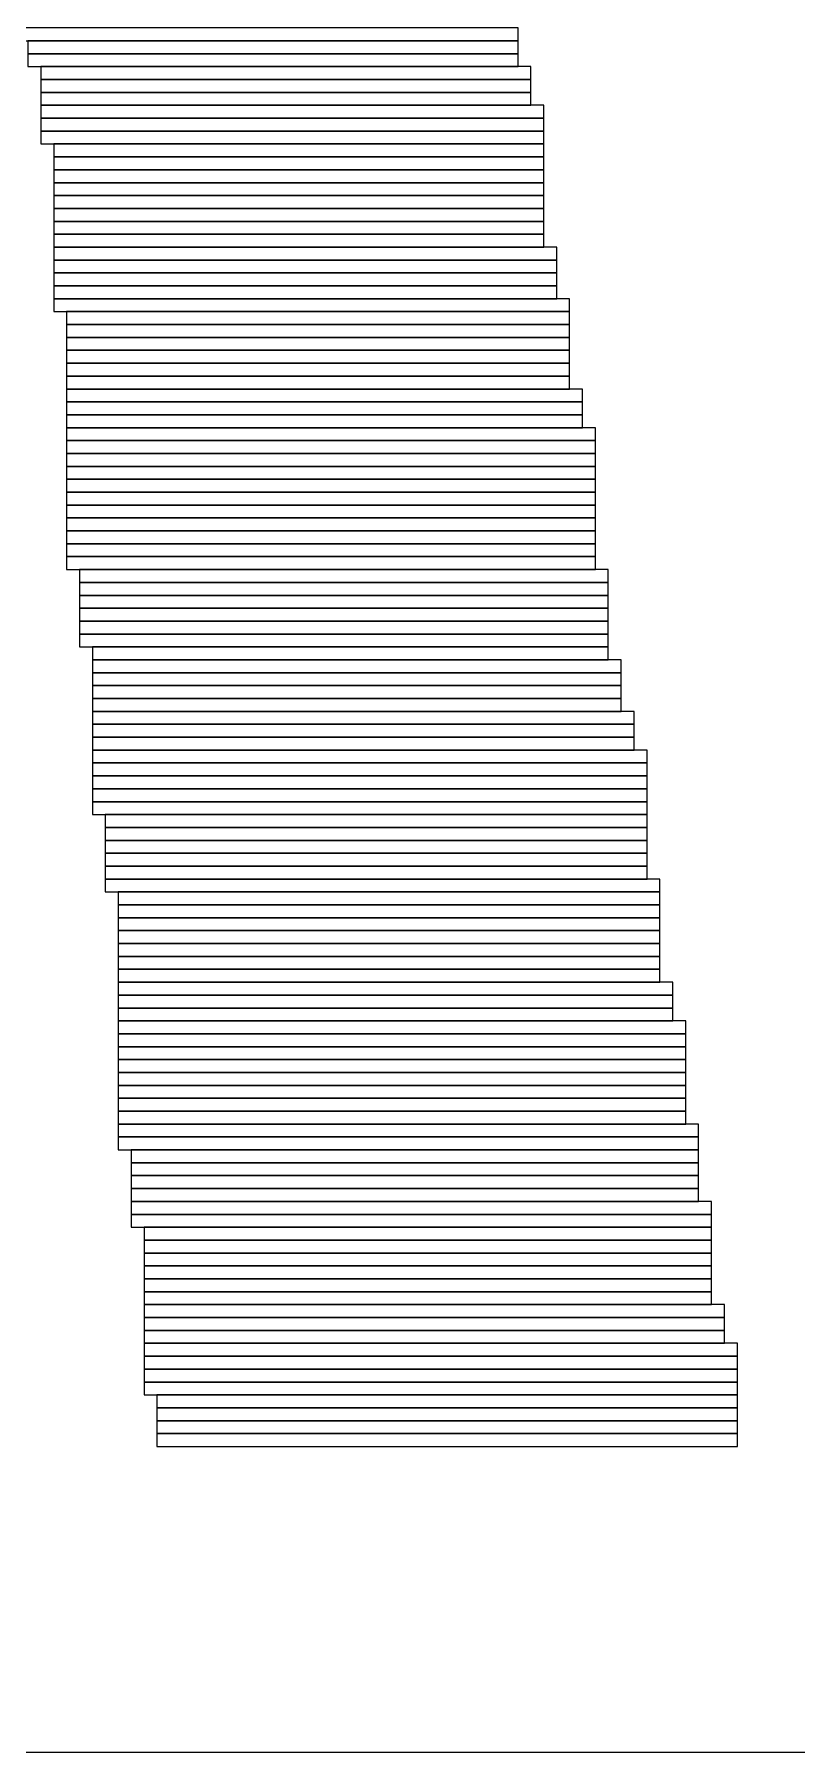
# Model space of a CAD drawing. Header units: millimetres. Extents: x -19.4 to 22.9, y -18.1 to 22.2.
# Drawn here: x -7.658 to -6.157, y -18.091 to -14.707 of the extents above; entities that cross this region are included whole.
import ezdxf

# ---------------------------------------------------------------- set-up
doc = ezdxf.new("R2010")
doc.units = ezdxf.units.MM
doc.header["$MEASUREMENT"] = 0
doc.layers.add('BG_OUTLINE', color=7, linetype='Continuous')
doc.layers.add('MA_PEN3', color=7, linetype='Continuous')

msp = doc.modelspace()

# ---------------------------------------------------------------- linework, layer by layer
at = {"layer": 'BG_OUTLINE', "lineweight": 9}
msp.add_open_spline([(-13.5636, -18.0908), (-13.5636, -18.0908), (13.4366, -18.0908), (13.4366, -18.0908), (13.4366, -18.0908), (13.4366, -18.0908), (13.4366, 12.9092), (13.4366, 12.9092), (13.4366, 12.9092), (13.4366, 12.9092), (-13.5636, 12.9092), (-13.5636, 12.9092), (-13.5636, 12.9092), (-13.5636, 12.9092), (-13.5636, -18.0908), (-13.5636, -18.0908)], degree=3, knots=[0, 0, 0, 0, 0.25, 0.25, 0.25, 0.25, 0.5, 0.5, 0.5, 0.5, 0.75, 0.75, 0.75, 0.75, 1, 1, 1, 1], dxfattribs=at)
at = {"layer": 'MA_PEN3', "lineweight": 9}
for points in [[(-8.7122, -14.7192), (-8.7122, -14.7192), (-8.7122, -14.6938), (-8.7122, -14.6938), (-8.7122, -14.6938), (-8.7122, -14.6938), (-6.7056, -14.6938), (-6.7056, -14.6938), (-6.7056, -14.6938), (-6.7056, -14.6938), (-6.7056, -14.7192), (-6.7056, -14.7192), (-6.7056, -14.7192), (-6.7056, -14.7192), (-8.7122, -14.7192), (-8.7122, -14.7192)], [(-7.6708, -14.7446), (-7.6708, -14.7446), (-7.6708, -14.7192), (-7.6708, -14.7192), (-7.6708, -14.7192), (-7.6708, -14.7192), (-6.7056, -14.7192), (-6.7056, -14.7192), (-6.7056, -14.7192), (-6.7056, -14.7192), (-6.7056, -14.7446), (-6.7056, -14.7446), (-6.7056, -14.7446), (-6.7056, -14.7446), (-7.6708, -14.7446), (-7.6708, -14.7446)], [(-7.6708, -14.77), (-7.6708, -14.77), (-7.6708, -14.7446), (-7.6708, -14.7446), (-7.6708, -14.7446), (-7.6708, -14.7446), (-6.7056, -14.7446), (-6.7056, -14.7446), (-6.7056, -14.7446), (-6.7056, -14.7446), (-6.7056, -14.77), (-6.7056, -14.77), (-6.7056, -14.77), (-6.7056, -14.77), (-7.6708, -14.77), (-7.6708, -14.77)], [(-7.6454, -14.7954), (-7.6454, -14.7954), (-7.6454, -14.77), (-7.6454, -14.77), (-7.6454, -14.77), (-7.6454, -14.77), (-6.6802, -14.77), (-6.6802, -14.77), (-6.6802, -14.77), (-6.6802, -14.77), (-6.6802, -14.7954), (-6.6802, -14.7954), (-6.6802, -14.7954), (-6.6802, -14.7954), (-7.6454, -14.7954), (-7.6454, -14.7954)], [(-7.6454, -14.8208), (-7.6454, -14.8208), (-7.6454, -14.7954), (-7.6454, -14.7954), (-7.6454, -14.7954), (-7.6454, -14.7954), (-6.6802, -14.7954), (-6.6802, -14.7954), (-6.6802, -14.7954), (-6.6802, -14.7954), (-6.6802, -14.8208), (-6.6802, -14.8208), (-6.6802, -14.8208), (-6.6802, -14.8208), (-7.6454, -14.8208), (-7.6454, -14.8208)], [(-7.6454, -14.8462), (-7.6454, -14.8462), (-7.6454, -14.8208), (-7.6454, -14.8208), (-7.6454, -14.8208), (-7.6454, -14.8208), (-6.6802, -14.8208), (-6.6802, -14.8208), (-6.6802, -14.8208), (-6.6802, -14.8208), (-6.6802, -14.8462), (-6.6802, -14.8462), (-6.6802, -14.8462), (-6.6802, -14.8462), (-7.6454, -14.8462), (-7.6454, -14.8462)], [(-7.6454, -14.8716), (-7.6454, -14.8716), (-7.6454, -14.8462), (-7.6454, -14.8462), (-7.6454, -14.8462), (-7.6454, -14.8462), (-6.6548, -14.8462), (-6.6548, -14.8462), (-6.6548, -14.8462), (-6.6548, -14.8462), (-6.6548, -14.8716), (-6.6548, -14.8716), (-6.6548, -14.8716), (-6.6548, -14.8716), (-7.6454, -14.8716), (-7.6454, -14.8716)], [(-7.6454, -14.897), (-7.6454, -14.897), (-7.6454, -14.8716), (-7.6454, -14.8716), (-7.6454, -14.8716), (-7.6454, -14.8716), (-6.6548, -14.8716), (-6.6548, -14.8716), (-6.6548, -14.8716), (-6.6548, -14.8716), (-6.6548, -14.897), (-6.6548, -14.897), (-6.6548, -14.897), (-6.6548, -14.897), (-7.6454, -14.897), (-7.6454, -14.897)], [(-7.6454, -14.9224), (-7.6454, -14.9224), (-7.6454, -14.897), (-7.6454, -14.897), (-7.6454, -14.897), (-7.6454, -14.897), (-6.6548, -14.897), (-6.6548, -14.897), (-6.6548, -14.897), (-6.6548, -14.897), (-6.6548, -14.9224), (-6.6548, -14.9224), (-6.6548, -14.9224), (-6.6548, -14.9224), (-7.6454, -14.9224), (-7.6454, -14.9224)], [(-7.62, -14.9478), (-7.62, -14.9478), (-7.62, -14.9224), (-7.62, -14.9224), (-7.62, -14.9224), (-7.62, -14.9224), (-6.6548, -14.9224), (-6.6548, -14.9224), (-6.6548, -14.9224), (-6.6548, -14.9224), (-6.6548, -14.9478), (-6.6548, -14.9478), (-6.6548, -14.9478), (-6.6548, -14.9478), (-7.62, -14.9478), (-7.62, -14.9478)], [(-7.62, -14.9732), (-7.62, -14.9732), (-7.62, -14.9478), (-7.62, -14.9478), (-7.62, -14.9478), (-7.62, -14.9478), (-6.6548, -14.9478), (-6.6548, -14.9478), (-6.6548, -14.9478), (-6.6548, -14.9478), (-6.6548, -14.9732), (-6.6548, -14.9732), (-6.6548, -14.9732), (-6.6548, -14.9732), (-7.62, -14.9732), (-7.62, -14.9732)], [(-7.62, -14.9986), (-7.62, -14.9986), (-7.62, -14.9732), (-7.62, -14.9732), (-7.62, -14.9732), (-7.62, -14.9732), (-6.6548, -14.9732), (-6.6548, -14.9732), (-6.6548, -14.9732), (-6.6548, -14.9732), (-6.6548, -14.9986), (-6.6548, -14.9986), (-6.6548, -14.9986), (-6.6548, -14.9986), (-7.62, -14.9986), (-7.62, -14.9986)], [(-7.62, -15.024), (-7.62, -15.024), (-7.62, -14.9986), (-7.62, -14.9986), (-7.62, -14.9986), (-7.62, -14.9986), (-6.6548, -14.9986), (-6.6548, -14.9986), (-6.6548, -14.9986), (-6.6548, -14.9986), (-6.6548, -15.024), (-6.6548, -15.024), (-6.6548, -15.024), (-6.6548, -15.024), (-7.62, -15.024), (-7.62, -15.024)], [(-7.62, -15.0494), (-7.62, -15.0494), (-7.62, -15.024), (-7.62, -15.024), (-7.62, -15.024), (-7.62, -15.024), (-6.6548, -15.024), (-6.6548, -15.024), (-6.6548, -15.024), (-6.6548, -15.024), (-6.6548, -15.0494), (-6.6548, -15.0494), (-6.6548, -15.0494), (-6.6548, -15.0494), (-7.62, -15.0494), (-7.62, -15.0494)], [(-7.62, -15.0748), (-7.62, -15.0748), (-7.62, -15.0494), (-7.62, -15.0494), (-7.62, -15.0494), (-7.62, -15.0494), (-6.6548, -15.0494), (-6.6548, -15.0494), (-6.6548, -15.0494), (-6.6548, -15.0494), (-6.6548, -15.0748), (-6.6548, -15.0748), (-6.6548, -15.0748), (-6.6548, -15.0748), (-7.62, -15.0748), (-7.62, -15.0748)], [(-7.62, -15.1002), (-7.62, -15.1002), (-7.62, -15.0748), (-7.62, -15.0748), (-7.62, -15.0748), (-7.62, -15.0748), (-6.6548, -15.0748), (-6.6548, -15.0748), (-6.6548, -15.0748), (-6.6548, -15.0748), (-6.6548, -15.1002), (-6.6548, -15.1002), (-6.6548, -15.1002), (-6.6548, -15.1002), (-7.62, -15.1002), (-7.62, -15.1002)], [(-7.62, -15.1256), (-7.62, -15.1256), (-7.62, -15.1002), (-7.62, -15.1002), (-7.62, -15.1002), (-7.62, -15.1002), (-6.6548, -15.1002), (-6.6548, -15.1002), (-6.6548, -15.1002), (-6.6548, -15.1002), (-6.6548, -15.1256), (-6.6548, -15.1256), (-6.6548, -15.1256), (-6.6548, -15.1256), (-7.62, -15.1256), (-7.62, -15.1256)], [(-7.62, -15.151), (-7.62, -15.151), (-7.62, -15.1256), (-7.62, -15.1256), (-7.62, -15.1256), (-7.62, -15.1256), (-6.6294, -15.1256), (-6.6294, -15.1256), (-6.6294, -15.1256), (-6.6294, -15.1256), (-6.6294, -15.151), (-6.6294, -15.151), (-6.6294, -15.151), (-6.6294, -15.151), (-7.62, -15.151), (-7.62, -15.151)], [(-7.62, -15.1764), (-7.62, -15.1764), (-7.62, -15.151), (-7.62, -15.151), (-7.62, -15.151), (-7.62, -15.151), (-6.6294, -15.151), (-6.6294, -15.151), (-6.6294, -15.151), (-6.6294, -15.151), (-6.6294, -15.1764), (-6.6294, -15.1764), (-6.6294, -15.1764), (-6.6294, -15.1764), (-7.62, -15.1764), (-7.62, -15.1764)], [(-7.62, -15.2018), (-7.62, -15.2018), (-7.62, -15.1764), (-7.62, -15.1764), (-7.62, -15.1764), (-7.62, -15.1764), (-6.6294, -15.1764), (-6.6294, -15.1764), (-6.6294, -15.1764), (-6.6294, -15.1764), (-6.6294, -15.2018), (-6.6294, -15.2018), (-6.6294, -15.2018), (-6.6294, -15.2018), (-7.62, -15.2018), (-7.62, -15.2018)], [(-7.62, -15.2272), (-7.62, -15.2272), (-7.62, -15.2018), (-7.62, -15.2018), (-7.62, -15.2018), (-7.62, -15.2018), (-6.6294, -15.2018), (-6.6294, -15.2018), (-6.6294, -15.2018), (-6.6294, -15.2018), (-6.6294, -15.2272), (-6.6294, -15.2272), (-6.6294, -15.2272), (-6.6294, -15.2272), (-7.62, -15.2272), (-7.62, -15.2272)], [(-7.62, -15.2526), (-7.62, -15.2526), (-7.62, -15.2272), (-7.62, -15.2272), (-7.62, -15.2272), (-7.62, -15.2272), (-6.604, -15.2272), (-6.604, -15.2272), (-6.604, -15.2272), (-6.604, -15.2272), (-6.604, -15.2526), (-6.604, -15.2526), (-6.604, -15.2526), (-6.604, -15.2526), (-7.62, -15.2526), (-7.62, -15.2526)], [(-7.5946, -15.278), (-7.5946, -15.278), (-7.5946, -15.2526), (-7.5946, -15.2526), (-7.5946, -15.2526), (-7.5946, -15.2526), (-6.604, -15.2526), (-6.604, -15.2526), (-6.604, -15.2526), (-6.604, -15.2526), (-6.604, -15.278), (-6.604, -15.278), (-6.604, -15.278), (-6.604, -15.278), (-7.5946, -15.278), (-7.5946, -15.278)], [(-7.5946, -15.3034), (-7.5946, -15.3034), (-7.5946, -15.278), (-7.5946, -15.278), (-7.5946, -15.278), (-7.5946, -15.278), (-6.604, -15.278), (-6.604, -15.278), (-6.604, -15.278), (-6.604, -15.278), (-6.604, -15.3034), (-6.604, -15.3034), (-6.604, -15.3034), (-6.604, -15.3034), (-7.5946, -15.3034), (-7.5946, -15.3034)], [(-7.5946, -15.3288), (-7.5946, -15.3288), (-7.5946, -15.3034), (-7.5946, -15.3034), (-7.5946, -15.3034), (-7.5946, -15.3034), (-6.604, -15.3034), (-6.604, -15.3034), (-6.604, -15.3034), (-6.604, -15.3034), (-6.604, -15.3288), (-6.604, -15.3288), (-6.604, -15.3288), (-6.604, -15.3288), (-7.5946, -15.3288), (-7.5946, -15.3288)], [(-7.5946, -15.3542), (-7.5946, -15.3542), (-7.5946, -15.3288), (-7.5946, -15.3288), (-7.5946, -15.3288), (-7.5946, -15.3288), (-6.604, -15.3288), (-6.604, -15.3288), (-6.604, -15.3288), (-6.604, -15.3288), (-6.604, -15.3542), (-6.604, -15.3542), (-6.604, -15.3542), (-6.604, -15.3542), (-7.5946, -15.3542), (-7.5946, -15.3542)], [(-7.5946, -15.3796), (-7.5946, -15.3796), (-7.5946, -15.3542), (-7.5946, -15.3542), (-7.5946, -15.3542), (-7.5946, -15.3542), (-6.604, -15.3542), (-6.604, -15.3542), (-6.604, -15.3542), (-6.604, -15.3542), (-6.604, -15.3796), (-6.604, -15.3796), (-6.604, -15.3796), (-6.604, -15.3796), (-7.5946, -15.3796), (-7.5946, -15.3796)], [(-7.5946, -15.405), (-7.5946, -15.405), (-7.5946, -15.3796), (-7.5946, -15.3796), (-7.5946, -15.3796), (-7.5946, -15.3796), (-6.604, -15.3796), (-6.604, -15.3796), (-6.604, -15.3796), (-6.604, -15.3796), (-6.604, -15.405), (-6.604, -15.405), (-6.604, -15.405), (-6.604, -15.405), (-7.5946, -15.405), (-7.5946, -15.405)], [(-7.5946, -15.4304), (-7.5946, -15.4304), (-7.5946, -15.405), (-7.5946, -15.405), (-7.5946, -15.405), (-7.5946, -15.405), (-6.5786, -15.405), (-6.5786, -15.405), (-6.5786, -15.405), (-6.5786, -15.405), (-6.5786, -15.4304), (-6.5786, -15.4304), (-6.5786, -15.4304), (-6.5786, -15.4304), (-7.5946, -15.4304), (-7.5946, -15.4304)], [(-7.5946, -15.4558), (-7.5946, -15.4558), (-7.5946, -15.4304), (-7.5946, -15.4304), (-7.5946, -15.4304), (-7.5946, -15.4304), (-6.5786, -15.4304), (-6.5786, -15.4304), (-6.5786, -15.4304), (-6.5786, -15.4304), (-6.5786, -15.4558), (-6.5786, -15.4558), (-6.5786, -15.4558), (-6.5786, -15.4558), (-7.5946, -15.4558), (-7.5946, -15.4558)], [(-7.5946, -15.4812), (-7.5946, -15.4812), (-7.5946, -15.4558), (-7.5946, -15.4558), (-7.5946, -15.4558), (-7.5946, -15.4558), (-6.5786, -15.4558), (-6.5786, -15.4558), (-6.5786, -15.4558), (-6.5786, -15.4558), (-6.5786, -15.4812), (-6.5786, -15.4812), (-6.5786, -15.4812), (-6.5786, -15.4812), (-7.5946, -15.4812), (-7.5946, -15.4812)], [(-7.5946, -15.5066), (-7.5946, -15.5066), (-7.5946, -15.4812), (-7.5946, -15.4812), (-7.5946, -15.4812), (-7.5946, -15.4812), (-6.5532, -15.4812), (-6.5532, -15.4812), (-6.5532, -15.4812), (-6.5532, -15.4812), (-6.5532, -15.5066), (-6.5532, -15.5066), (-6.5532, -15.5066), (-6.5532, -15.5066), (-7.5946, -15.5066), (-7.5946, -15.5066)], [(-7.5946, -15.532), (-7.5946, -15.532), (-7.5946, -15.5066), (-7.5946, -15.5066), (-7.5946, -15.5066), (-7.5946, -15.5066), (-6.5532, -15.5066), (-6.5532, -15.5066), (-6.5532, -15.5066), (-6.5532, -15.5066), (-6.5532, -15.532), (-6.5532, -15.532), (-6.5532, -15.532), (-6.5532, -15.532), (-7.5946, -15.532), (-7.5946, -15.532)], [(-7.5946, -15.5574), (-7.5946, -15.5574), (-7.5946, -15.532), (-7.5946, -15.532), (-7.5946, -15.532), (-7.5946, -15.532), (-6.5532, -15.532), (-6.5532, -15.532), (-6.5532, -15.532), (-6.5532, -15.532), (-6.5532, -15.5574), (-6.5532, -15.5574), (-6.5532, -15.5574), (-6.5532, -15.5574), (-7.5946, -15.5574), (-7.5946, -15.5574)], [(-7.5946, -15.5828), (-7.5946, -15.5828), (-7.5946, -15.5574), (-7.5946, -15.5574), (-7.5946, -15.5574), (-7.5946, -15.5574), (-6.5532, -15.5574), (-6.5532, -15.5574), (-6.5532, -15.5574), (-6.5532, -15.5574), (-6.5532, -15.5828), (-6.5532, -15.5828), (-6.5532, -15.5828), (-6.5532, -15.5828), (-7.5946, -15.5828), (-7.5946, -15.5828)], [(-7.5946, -15.6082), (-7.5946, -15.6082), (-7.5946, -15.5828), (-7.5946, -15.5828), (-7.5946, -15.5828), (-7.5946, -15.5828), (-6.5532, -15.5828), (-6.5532, -15.5828), (-6.5532, -15.5828), (-6.5532, -15.5828), (-6.5532, -15.6082), (-6.5532, -15.6082), (-6.5532, -15.6082), (-6.5532, -15.6082), (-7.5946, -15.6082), (-7.5946, -15.6082)], [(-7.5946, -15.6336), (-7.5946, -15.6336), (-7.5946, -15.6082), (-7.5946, -15.6082), (-7.5946, -15.6082), (-7.5946, -15.6082), (-6.5532, -15.6082), (-6.5532, -15.6082), (-6.5532, -15.6082), (-6.5532, -15.6082), (-6.5532, -15.6336), (-6.5532, -15.6336), (-6.5532, -15.6336), (-6.5532, -15.6336), (-7.5946, -15.6336), (-7.5946, -15.6336)], [(-7.5946, -15.659), (-7.5946, -15.659), (-7.5946, -15.6336), (-7.5946, -15.6336), (-7.5946, -15.6336), (-7.5946, -15.6336), (-6.5532, -15.6336), (-6.5532, -15.6336), (-6.5532, -15.6336), (-6.5532, -15.6336), (-6.5532, -15.659), (-6.5532, -15.659), (-6.5532, -15.659), (-6.5532, -15.659), (-7.5946, -15.659), (-7.5946, -15.659)], [(-7.5946, -15.6844), (-7.5946, -15.6844), (-7.5946, -15.659), (-7.5946, -15.659), (-7.5946, -15.659), (-7.5946, -15.659), (-6.5532, -15.659), (-6.5532, -15.659), (-6.5532, -15.659), (-6.5532, -15.659), (-6.5532, -15.6844), (-6.5532, -15.6844), (-6.5532, -15.6844), (-6.5532, -15.6844), (-7.5946, -15.6844), (-7.5946, -15.6844)], [(-7.5946, -15.7098), (-7.5946, -15.7098), (-7.5946, -15.6844), (-7.5946, -15.6844), (-7.5946, -15.6844), (-7.5946, -15.6844), (-6.5532, -15.6844), (-6.5532, -15.6844), (-6.5532, -15.6844), (-6.5532, -15.6844), (-6.5532, -15.7098), (-6.5532, -15.7098), (-6.5532, -15.7098), (-6.5532, -15.7098), (-7.5946, -15.7098), (-7.5946, -15.7098)], [(-7.5946, -15.7352), (-7.5946, -15.7352), (-7.5946, -15.7098), (-7.5946, -15.7098), (-7.5946, -15.7098), (-7.5946, -15.7098), (-6.5532, -15.7098), (-6.5532, -15.7098), (-6.5532, -15.7098), (-6.5532, -15.7098), (-6.5532, -15.7352), (-6.5532, -15.7352), (-6.5532, -15.7352), (-6.5532, -15.7352), (-7.5946, -15.7352), (-7.5946, -15.7352)], [(-7.5946, -15.7606), (-7.5946, -15.7606), (-7.5946, -15.7352), (-7.5946, -15.7352), (-7.5946, -15.7352), (-7.5946, -15.7352), (-6.5532, -15.7352), (-6.5532, -15.7352), (-6.5532, -15.7352), (-6.5532, -15.7352), (-6.5532, -15.7606), (-6.5532, -15.7606), (-6.5532, -15.7606), (-6.5532, -15.7606), (-7.5946, -15.7606), (-7.5946, -15.7606)], [(-7.5692, -15.786), (-7.5692, -15.786), (-7.5692, -15.7606), (-7.5692, -15.7606), (-7.5692, -15.7606), (-7.5692, -15.7606), (-6.5278, -15.7606), (-6.5278, -15.7606), (-6.5278, -15.7606), (-6.5278, -15.7606), (-6.5278, -15.786), (-6.5278, -15.786), (-6.5278, -15.786), (-6.5278, -15.786), (-7.5692, -15.786), (-7.5692, -15.786)], [(-7.5692, -15.8114), (-7.5692, -15.8114), (-7.5692, -15.786), (-7.5692, -15.786), (-7.5692, -15.786), (-7.5692, -15.786), (-6.5278, -15.786), (-6.5278, -15.786), (-6.5278, -15.786), (-6.5278, -15.786), (-6.5278, -15.8114), (-6.5278, -15.8114), (-6.5278, -15.8114), (-6.5278, -15.8114), (-7.5692, -15.8114), (-7.5692, -15.8114)], [(-7.5692, -15.8368), (-7.5692, -15.8368), (-7.5692, -15.8114), (-7.5692, -15.8114), (-7.5692, -15.8114), (-7.5692, -15.8114), (-6.5278, -15.8114), (-6.5278, -15.8114), (-6.5278, -15.8114), (-6.5278, -15.8114), (-6.5278, -15.8368), (-6.5278, -15.8368), (-6.5278, -15.8368), (-6.5278, -15.8368), (-7.5692, -15.8368), (-7.5692, -15.8368)], [(-7.5692, -15.8622), (-7.5692, -15.8622), (-7.5692, -15.8368), (-7.5692, -15.8368), (-7.5692, -15.8368), (-7.5692, -15.8368), (-6.5278, -15.8368), (-6.5278, -15.8368), (-6.5278, -15.8368), (-6.5278, -15.8368), (-6.5278, -15.8622), (-6.5278, -15.8622), (-6.5278, -15.8622), (-6.5278, -15.8622), (-7.5692, -15.8622), (-7.5692, -15.8622)], [(-7.5692, -15.8876), (-7.5692, -15.8876), (-7.5692, -15.8622), (-7.5692, -15.8622), (-7.5692, -15.8622), (-7.5692, -15.8622), (-6.5278, -15.8622), (-6.5278, -15.8622), (-6.5278, -15.8622), (-6.5278, -15.8622), (-6.5278, -15.8876), (-6.5278, -15.8876), (-6.5278, -15.8876), (-6.5278, -15.8876), (-7.5692, -15.8876), (-7.5692, -15.8876)], [(-7.5692, -15.913), (-7.5692, -15.913), (-7.5692, -15.8876), (-7.5692, -15.8876), (-7.5692, -15.8876), (-7.5692, -15.8876), (-6.5278, -15.8876), (-6.5278, -15.8876), (-6.5278, -15.8876), (-6.5278, -15.8876), (-6.5278, -15.913), (-6.5278, -15.913), (-6.5278, -15.913), (-6.5278, -15.913), (-7.5692, -15.913), (-7.5692, -15.913)], [(-7.5438, -15.9384), (-7.5438, -15.9384), (-7.5438, -15.913), (-7.5438, -15.913), (-7.5438, -15.913), (-7.5438, -15.913), (-6.5278, -15.913), (-6.5278, -15.913), (-6.5278, -15.913), (-6.5278, -15.913), (-6.5278, -15.9384), (-6.5278, -15.9384), (-6.5278, -15.9384), (-6.5278, -15.9384), (-7.5438, -15.9384), (-7.5438, -15.9384)], [(-7.5438, -15.9638), (-7.5438, -15.9638), (-7.5438, -15.9384), (-7.5438, -15.9384), (-7.5438, -15.9384), (-7.5438, -15.9384), (-6.5024, -15.9384), (-6.5024, -15.9384), (-6.5024, -15.9384), (-6.5024, -15.9384), (-6.5024, -15.9638), (-6.5024, -15.9638), (-6.5024, -15.9638), (-6.5024, -15.9638), (-7.5438, -15.9638), (-7.5438, -15.9638)], [(-7.5438, -15.9892), (-7.5438, -15.9892), (-7.5438, -15.9638), (-7.5438, -15.9638), (-7.5438, -15.9638), (-7.5438, -15.9638), (-6.5024, -15.9638), (-6.5024, -15.9638), (-6.5024, -15.9638), (-6.5024, -15.9638), (-6.5024, -15.9892), (-6.5024, -15.9892), (-6.5024, -15.9892), (-6.5024, -15.9892), (-7.5438, -15.9892), (-7.5438, -15.9892)], [(-7.5438, -16.0146), (-7.5438, -16.0146), (-7.5438, -15.9892), (-7.5438, -15.9892), (-7.5438, -15.9892), (-7.5438, -15.9892), (-6.5024, -15.9892), (-6.5024, -15.9892), (-6.5024, -15.9892), (-6.5024, -15.9892), (-6.5024, -16.0146), (-6.5024, -16.0146), (-6.5024, -16.0146), (-6.5024, -16.0146), (-7.5438, -16.0146), (-7.5438, -16.0146)], [(-7.5438, -16.04), (-7.5438, -16.04), (-7.5438, -16.0146), (-7.5438, -16.0146), (-7.5438, -16.0146), (-7.5438, -16.0146), (-6.5024, -16.0146), (-6.5024, -16.0146), (-6.5024, -16.0146), (-6.5024, -16.0146), (-6.5024, -16.04), (-6.5024, -16.04), (-6.5024, -16.04), (-6.5024, -16.04), (-7.5438, -16.04), (-7.5438, -16.04)], [(-7.5438, -16.0654), (-7.5438, -16.0654), (-7.5438, -16.04), (-7.5438, -16.04), (-7.5438, -16.04), (-7.5438, -16.04), (-6.477, -16.04), (-6.477, -16.04), (-6.477, -16.04), (-6.477, -16.04), (-6.477, -16.0654), (-6.477, -16.0654), (-6.477, -16.0654), (-6.477, -16.0654), (-7.5438, -16.0654), (-7.5438, -16.0654)], [(-7.5438, -16.0908), (-7.5438, -16.0908), (-7.5438, -16.0654), (-7.5438, -16.0654), (-7.5438, -16.0654), (-7.5438, -16.0654), (-6.477, -16.0654), (-6.477, -16.0654), (-6.477, -16.0654), (-6.477, -16.0654), (-6.477, -16.0908), (-6.477, -16.0908), (-6.477, -16.0908), (-6.477, -16.0908), (-7.5438, -16.0908), (-7.5438, -16.0908)], [(-7.5438, -16.1162), (-7.5438, -16.1162), (-7.5438, -16.0908), (-7.5438, -16.0908), (-7.5438, -16.0908), (-7.5438, -16.0908), (-6.477, -16.0908), (-6.477, -16.0908), (-6.477, -16.0908), (-6.477, -16.0908), (-6.477, -16.1162), (-6.477, -16.1162), (-6.477, -16.1162), (-6.477, -16.1162), (-7.5438, -16.1162), (-7.5438, -16.1162)], [(-7.5438, -16.1416), (-7.5438, -16.1416), (-7.5438, -16.1162), (-7.5438, -16.1162), (-7.5438, -16.1162), (-7.5438, -16.1162), (-6.4516, -16.1162), (-6.4516, -16.1162), (-6.4516, -16.1162), (-6.4516, -16.1162), (-6.4516, -16.1416), (-6.4516, -16.1416), (-6.4516, -16.1416), (-6.4516, -16.1416), (-7.5438, -16.1416), (-7.5438, -16.1416)], [(-7.5438, -16.167), (-7.5438, -16.167), (-7.5438, -16.1416), (-7.5438, -16.1416), (-7.5438, -16.1416), (-7.5438, -16.1416), (-6.4516, -16.1416), (-6.4516, -16.1416), (-6.4516, -16.1416), (-6.4516, -16.1416), (-6.4516, -16.167), (-6.4516, -16.167), (-6.4516, -16.167), (-6.4516, -16.167), (-7.5438, -16.167), (-7.5438, -16.167)], [(-7.5438, -16.1924), (-7.5438, -16.1924), (-7.5438, -16.167), (-7.5438, -16.167), (-7.5438, -16.167), (-7.5438, -16.167), (-6.4516, -16.167), (-6.4516, -16.167), (-6.4516, -16.167), (-6.4516, -16.167), (-6.4516, -16.1924), (-6.4516, -16.1924), (-6.4516, -16.1924), (-6.4516, -16.1924), (-7.5438, -16.1924), (-7.5438, -16.1924)], [(-7.5438, -16.2178), (-7.5438, -16.2178), (-7.5438, -16.1924), (-7.5438, -16.1924), (-7.5438, -16.1924), (-7.5438, -16.1924), (-6.4516, -16.1924), (-6.4516, -16.1924), (-6.4516, -16.1924), (-6.4516, -16.1924), (-6.4516, -16.2178), (-6.4516, -16.2178), (-6.4516, -16.2178), (-6.4516, -16.2178), (-7.5438, -16.2178), (-7.5438, -16.2178)], [(-7.5438, -16.2432), (-7.5438, -16.2432), (-7.5438, -16.2178), (-7.5438, -16.2178), (-7.5438, -16.2178), (-7.5438, -16.2178), (-6.4516, -16.2178), (-6.4516, -16.2178), (-6.4516, -16.2178), (-6.4516, -16.2178), (-6.4516, -16.2432), (-6.4516, -16.2432), (-6.4516, -16.2432), (-6.4516, -16.2432), (-7.5438, -16.2432), (-7.5438, -16.2432)], [(-7.5184, -16.2686), (-7.5184, -16.2686), (-7.5184, -16.2432), (-7.5184, -16.2432), (-7.5184, -16.2432), (-7.5184, -16.2432), (-6.4516, -16.2432), (-6.4516, -16.2432), (-6.4516, -16.2432), (-6.4516, -16.2432), (-6.4516, -16.2686), (-6.4516, -16.2686), (-6.4516, -16.2686), (-6.4516, -16.2686), (-7.5184, -16.2686), (-7.5184, -16.2686)], [(-7.5184, -16.294), (-7.5184, -16.294), (-7.5184, -16.2686), (-7.5184, -16.2686), (-7.5184, -16.2686), (-7.5184, -16.2686), (-6.4516, -16.2686), (-6.4516, -16.2686), (-6.4516, -16.2686), (-6.4516, -16.2686), (-6.4516, -16.294), (-6.4516, -16.294), (-6.4516, -16.294), (-6.4516, -16.294), (-7.5184, -16.294), (-7.5184, -16.294)], [(-7.5184, -16.3194), (-7.5184, -16.3194), (-7.5184, -16.294), (-7.5184, -16.294), (-7.5184, -16.294), (-7.5184, -16.294), (-6.4516, -16.294), (-6.4516, -16.294), (-6.4516, -16.294), (-6.4516, -16.294), (-6.4516, -16.3194), (-6.4516, -16.3194), (-6.4516, -16.3194), (-6.4516, -16.3194), (-7.5184, -16.3194), (-7.5184, -16.3194)], [(-7.5184, -16.3448), (-7.5184, -16.3448), (-7.5184, -16.3194), (-7.5184, -16.3194), (-7.5184, -16.3194), (-7.5184, -16.3194), (-6.4516, -16.3194), (-6.4516, -16.3194), (-6.4516, -16.3194), (-6.4516, -16.3194), (-6.4516, -16.3448), (-6.4516, -16.3448), (-6.4516, -16.3448), (-6.4516, -16.3448), (-7.5184, -16.3448), (-7.5184, -16.3448)], [(-7.5184, -16.3702), (-7.5184, -16.3702), (-7.5184, -16.3448), (-7.5184, -16.3448), (-7.5184, -16.3448), (-7.5184, -16.3448), (-6.4516, -16.3448), (-6.4516, -16.3448), (-6.4516, -16.3448), (-6.4516, -16.3448), (-6.4516, -16.3702), (-6.4516, -16.3702), (-6.4516, -16.3702), (-6.4516, -16.3702), (-7.5184, -16.3702), (-7.5184, -16.3702)], [(-7.5184, -16.3956), (-7.5184, -16.3956), (-7.5184, -16.3702), (-7.5184, -16.3702), (-7.5184, -16.3702), (-7.5184, -16.3702), (-6.4262, -16.3702), (-6.4262, -16.3702), (-6.4262, -16.3702), (-6.4262, -16.3702), (-6.4262, -16.3956), (-6.4262, -16.3956), (-6.4262, -16.3956), (-6.4262, -16.3956), (-7.5184, -16.3956), (-7.5184, -16.3956)], [(-7.493, -16.421), (-7.493, -16.421), (-7.493, -16.3956), (-7.493, -16.3956), (-7.493, -16.3956), (-7.493, -16.3956), (-6.4262, -16.3956), (-6.4262, -16.3956), (-6.4262, -16.3956), (-6.4262, -16.3956), (-6.4262, -16.421), (-6.4262, -16.421), (-6.4262, -16.421), (-6.4262, -16.421), (-7.493, -16.421), (-7.493, -16.421)], [(-7.493, -16.4464), (-7.493, -16.4464), (-7.493, -16.421), (-7.493, -16.421), (-7.493, -16.421), (-7.493, -16.421), (-6.4262, -16.421), (-6.4262, -16.421), (-6.4262, -16.421), (-6.4262, -16.421), (-6.4262, -16.4464), (-6.4262, -16.4464), (-6.4262, -16.4464), (-6.4262, -16.4464), (-7.493, -16.4464), (-7.493, -16.4464)], [(-7.493, -16.4718), (-7.493, -16.4718), (-7.493, -16.4464), (-7.493, -16.4464), (-7.493, -16.4464), (-7.493, -16.4464), (-6.4262, -16.4464), (-6.4262, -16.4464), (-6.4262, -16.4464), (-6.4262, -16.4464), (-6.4262, -16.4718), (-6.4262, -16.4718), (-6.4262, -16.4718), (-6.4262, -16.4718), (-7.493, -16.4718), (-7.493, -16.4718)], [(-7.493, -16.4972), (-7.493, -16.4972), (-7.493, -16.4718), (-7.493, -16.4718), (-7.493, -16.4718), (-7.493, -16.4718), (-6.4262, -16.4718), (-6.4262, -16.4718), (-6.4262, -16.4718), (-6.4262, -16.4718), (-6.4262, -16.4972), (-6.4262, -16.4972), (-6.4262, -16.4972), (-6.4262, -16.4972), (-7.493, -16.4972), (-7.493, -16.4972)], [(-7.493, -16.5226), (-7.493, -16.5226), (-7.493, -16.4972), (-7.493, -16.4972), (-7.493, -16.4972), (-7.493, -16.4972), (-6.4262, -16.4972), (-6.4262, -16.4972), (-6.4262, -16.4972), (-6.4262, -16.4972), (-6.4262, -16.5226), (-6.4262, -16.5226), (-6.4262, -16.5226), (-6.4262, -16.5226), (-7.493, -16.5226), (-7.493, -16.5226)], [(-7.493, -16.548), (-7.493, -16.548), (-7.493, -16.5226), (-7.493, -16.5226), (-7.493, -16.5226), (-7.493, -16.5226), (-6.4262, -16.5226), (-6.4262, -16.5226), (-6.4262, -16.5226), (-6.4262, -16.5226), (-6.4262, -16.548), (-6.4262, -16.548), (-6.4262, -16.548), (-6.4262, -16.548), (-7.493, -16.548), (-7.493, -16.548)], [(-7.493, -16.5734), (-7.493, -16.5734), (-7.493, -16.548), (-7.493, -16.548), (-7.493, -16.548), (-7.493, -16.548), (-6.4262, -16.548), (-6.4262, -16.548), (-6.4262, -16.548), (-6.4262, -16.548), (-6.4262, -16.5734), (-6.4262, -16.5734), (-6.4262, -16.5734), (-6.4262, -16.5734), (-7.493, -16.5734), (-7.493, -16.5734)], [(-7.493, -16.5988), (-7.493, -16.5988), (-7.493, -16.5734), (-7.493, -16.5734), (-7.493, -16.5734), (-7.493, -16.5734), (-6.4008, -16.5734), (-6.4008, -16.5734), (-6.4008, -16.5734), (-6.4008, -16.5734), (-6.4008, -16.5988), (-6.4008, -16.5988), (-6.4008, -16.5988), (-6.4008, -16.5988), (-7.493, -16.5988), (-7.493, -16.5988)], [(-7.493, -16.6242), (-7.493, -16.6242), (-7.493, -16.5988), (-7.493, -16.5988), (-7.493, -16.5988), (-7.493, -16.5988), (-6.4008, -16.5988), (-6.4008, -16.5988), (-6.4008, -16.5988), (-6.4008, -16.5988), (-6.4008, -16.6242), (-6.4008, -16.6242), (-6.4008, -16.6242), (-6.4008, -16.6242), (-7.493, -16.6242), (-7.493, -16.6242)], [(-7.493, -16.6496), (-7.493, -16.6496), (-7.493, -16.6242), (-7.493, -16.6242), (-7.493, -16.6242), (-7.493, -16.6242), (-6.4008, -16.6242), (-6.4008, -16.6242), (-6.4008, -16.6242), (-6.4008, -16.6242), (-6.4008, -16.6496), (-6.4008, -16.6496), (-6.4008, -16.6496), (-6.4008, -16.6496), (-7.493, -16.6496), (-7.493, -16.6496)], [(-7.493, -16.675), (-7.493, -16.675), (-7.493, -16.6496), (-7.493, -16.6496), (-7.493, -16.6496), (-7.493, -16.6496), (-6.3754, -16.6496), (-6.3754, -16.6496), (-6.3754, -16.6496), (-6.3754, -16.6496), (-6.3754, -16.675), (-6.3754, -16.675), (-6.3754, -16.675), (-6.3754, -16.675), (-7.493, -16.675), (-7.493, -16.675)], [(-7.493, -16.7004), (-7.493, -16.7004), (-7.493, -16.675), (-7.493, -16.675), (-7.493, -16.675), (-7.493, -16.675), (-6.3754, -16.675), (-6.3754, -16.675), (-6.3754, -16.675), (-6.3754, -16.675), (-6.3754, -16.7004), (-6.3754, -16.7004), (-6.3754, -16.7004), (-6.3754, -16.7004), (-7.493, -16.7004), (-7.493, -16.7004)], [(-7.493, -16.7258), (-7.493, -16.7258), (-7.493, -16.7004), (-7.493, -16.7004), (-7.493, -16.7004), (-7.493, -16.7004), (-6.3754, -16.7004), (-6.3754, -16.7004), (-6.3754, -16.7004), (-6.3754, -16.7004), (-6.3754, -16.7258), (-6.3754, -16.7258), (-6.3754, -16.7258), (-6.3754, -16.7258), (-7.493, -16.7258), (-7.493, -16.7258)], [(-7.493, -16.7512), (-7.493, -16.7512), (-7.493, -16.7258), (-7.493, -16.7258), (-7.493, -16.7258), (-7.493, -16.7258), (-6.3754, -16.7258), (-6.3754, -16.7258), (-6.3754, -16.7258), (-6.3754, -16.7258), (-6.3754, -16.7512), (-6.3754, -16.7512), (-6.3754, -16.7512), (-6.3754, -16.7512), (-7.493, -16.7512), (-7.493, -16.7512)], [(-7.493, -16.7766), (-7.493, -16.7766), (-7.493, -16.7512), (-7.493, -16.7512), (-7.493, -16.7512), (-7.493, -16.7512), (-6.3754, -16.7512), (-6.3754, -16.7512), (-6.3754, -16.7512), (-6.3754, -16.7512), (-6.3754, -16.7766), (-6.3754, -16.7766), (-6.3754, -16.7766), (-6.3754, -16.7766), (-7.493, -16.7766), (-7.493, -16.7766)], [(-7.493, -16.802), (-7.493, -16.802), (-7.493, -16.7766), (-7.493, -16.7766), (-7.493, -16.7766), (-7.493, -16.7766), (-6.3754, -16.7766), (-6.3754, -16.7766), (-6.3754, -16.7766), (-6.3754, -16.7766), (-6.3754, -16.802), (-6.3754, -16.802), (-6.3754, -16.802), (-6.3754, -16.802), (-7.493, -16.802), (-7.493, -16.802)], [(-7.493, -16.8274), (-7.493, -16.8274), (-7.493, -16.802), (-7.493, -16.802), (-7.493, -16.802), (-7.493, -16.802), (-6.3754, -16.802), (-6.3754, -16.802), (-6.3754, -16.802), (-6.3754, -16.802), (-6.3754, -16.8274), (-6.3754, -16.8274), (-6.3754, -16.8274), (-6.3754, -16.8274), (-7.493, -16.8274), (-7.493, -16.8274)], [(-7.493, -16.8528), (-7.493, -16.8528), (-7.493, -16.8274), (-7.493, -16.8274), (-7.493, -16.8274), (-7.493, -16.8274), (-6.3754, -16.8274), (-6.3754, -16.8274), (-6.3754, -16.8274), (-6.3754, -16.8274), (-6.3754, -16.8528), (-6.3754, -16.8528), (-6.3754, -16.8528), (-6.3754, -16.8528), (-7.493, -16.8528), (-7.493, -16.8528)], [(-7.493, -16.8782), (-7.493, -16.8782), (-7.493, -16.8528), (-7.493, -16.8528), (-7.493, -16.8528), (-7.493, -16.8528), (-6.35, -16.8528), (-6.35, -16.8528), (-6.35, -16.8528), (-6.35, -16.8528), (-6.35, -16.8782), (-6.35, -16.8782), (-6.35, -16.8782), (-6.35, -16.8782), (-7.493, -16.8782), (-7.493, -16.8782)], [(-7.493, -16.9036), (-7.493, -16.9036), (-7.493, -16.8782), (-7.493, -16.8782), (-7.493, -16.8782), (-7.493, -16.8782), (-6.35, -16.8782), (-6.35, -16.8782), (-6.35, -16.8782), (-6.35, -16.8782), (-6.35, -16.9036), (-6.35, -16.9036), (-6.35, -16.9036), (-6.35, -16.9036), (-7.493, -16.9036), (-7.493, -16.9036)], [(-7.4676, -16.929), (-7.4676, -16.929), (-7.4676, -16.9036), (-7.4676, -16.9036), (-7.4676, -16.9036), (-7.4676, -16.9036), (-6.35, -16.9036), (-6.35, -16.9036), (-6.35, -16.9036), (-6.35, -16.9036), (-6.35, -16.929), (-6.35, -16.929), (-6.35, -16.929), (-6.35, -16.929), (-7.4676, -16.929), (-7.4676, -16.929)], [(-7.4676, -16.9544), (-7.4676, -16.9544), (-7.4676, -16.929), (-7.4676, -16.929), (-7.4676, -16.929), (-7.4676, -16.929), (-6.35, -16.929), (-6.35, -16.929), (-6.35, -16.929), (-6.35, -16.929), (-6.35, -16.9544), (-6.35, -16.9544), (-6.35, -16.9544), (-6.35, -16.9544), (-7.4676, -16.9544), (-7.4676, -16.9544)], [(-7.4676, -16.9798), (-7.4676, -16.9798), (-7.4676, -16.9544), (-7.4676, -16.9544), (-7.4676, -16.9544), (-7.4676, -16.9544), (-6.35, -16.9544), (-6.35, -16.9544), (-6.35, -16.9544), (-6.35, -16.9544), (-6.35, -16.9798), (-6.35, -16.9798), (-6.35, -16.9798), (-6.35, -16.9798), (-7.4676, -16.9798), (-7.4676, -16.9798)], [(-7.4676, -17.0052), (-7.4676, -17.0052), (-7.4676, -16.9798), (-7.4676, -16.9798), (-7.4676, -16.9798), (-7.4676, -16.9798), (-6.35, -16.9798), (-6.35, -16.9798), (-6.35, -16.9798), (-6.35, -16.9798), (-6.35, -17.0052), (-6.35, -17.0052), (-6.35, -17.0052), (-6.35, -17.0052), (-7.4676, -17.0052), (-7.4676, -17.0052)], [(-7.4676, -17.0306), (-7.4676, -17.0306), (-7.4676, -17.0052), (-7.4676, -17.0052), (-7.4676, -17.0052), (-7.4676, -17.0052), (-6.3246, -17.0052), (-6.3246, -17.0052), (-6.3246, -17.0052), (-6.3246, -17.0052), (-6.3246, -17.0306), (-6.3246, -17.0306), (-6.3246, -17.0306), (-6.3246, -17.0306), (-7.4676, -17.0306), (-7.4676, -17.0306)], [(-7.4676, -17.056), (-7.4676, -17.056), (-7.4676, -17.0306), (-7.4676, -17.0306), (-7.4676, -17.0306), (-7.4676, -17.0306), (-6.3246, -17.0306), (-6.3246, -17.0306), (-6.3246, -17.0306), (-6.3246, -17.0306), (-6.3246, -17.056), (-6.3246, -17.056), (-6.3246, -17.056), (-6.3246, -17.056), (-7.4676, -17.056), (-7.4676, -17.056)], [(-7.4422, -17.0814), (-7.4422, -17.0814), (-7.4422, -17.056), (-7.4422, -17.056), (-7.4422, -17.056), (-7.4422, -17.056), (-6.3246, -17.056), (-6.3246, -17.056), (-6.3246, -17.056), (-6.3246, -17.056), (-6.3246, -17.0814), (-6.3246, -17.0814), (-6.3246, -17.0814), (-6.3246, -17.0814), (-7.4422, -17.0814), (-7.4422, -17.0814)], [(-7.4422, -17.1068), (-7.4422, -17.1068), (-7.4422, -17.0814), (-7.4422, -17.0814), (-7.4422, -17.0814), (-7.4422, -17.0814), (-6.3246, -17.0814), (-6.3246, -17.0814), (-6.3246, -17.0814), (-6.3246, -17.0814), (-6.3246, -17.1068), (-6.3246, -17.1068), (-6.3246, -17.1068), (-6.3246, -17.1068), (-7.4422, -17.1068), (-7.4422, -17.1068)], [(-7.4422, -17.1322), (-7.4422, -17.1322), (-7.4422, -17.1068), (-7.4422, -17.1068), (-7.4422, -17.1068), (-7.4422, -17.1068), (-6.3246, -17.1068), (-6.3246, -17.1068), (-6.3246, -17.1068), (-6.3246, -17.1068), (-6.3246, -17.1322), (-6.3246, -17.1322), (-6.3246, -17.1322), (-6.3246, -17.1322), (-7.4422, -17.1322), (-7.4422, -17.1322)], [(-7.4422, -17.1576), (-7.4422, -17.1576), (-7.4422, -17.1322), (-7.4422, -17.1322), (-7.4422, -17.1322), (-7.4422, -17.1322), (-6.3246, -17.1322), (-6.3246, -17.1322), (-6.3246, -17.1322), (-6.3246, -17.1322), (-6.3246, -17.1576), (-6.3246, -17.1576), (-6.3246, -17.1576), (-6.3246, -17.1576), (-7.4422, -17.1576), (-7.4422, -17.1576)], [(-7.4422, -17.183), (-7.4422, -17.183), (-7.4422, -17.1576), (-7.4422, -17.1576), (-7.4422, -17.1576), (-7.4422, -17.1576), (-6.3246, -17.1576), (-6.3246, -17.1576), (-6.3246, -17.1576), (-6.3246, -17.1576), (-6.3246, -17.183), (-6.3246, -17.183), (-6.3246, -17.183), (-6.3246, -17.183), (-7.4422, -17.183), (-7.4422, -17.183)], [(-7.4422, -17.2084), (-7.4422, -17.2084), (-7.4422, -17.183), (-7.4422, -17.183), (-7.4422, -17.183), (-7.4422, -17.183), (-6.3246, -17.183), (-6.3246, -17.183), (-6.3246, -17.183), (-6.3246, -17.183), (-6.3246, -17.2084), (-6.3246, -17.2084), (-6.3246, -17.2084), (-6.3246, -17.2084), (-7.4422, -17.2084), (-7.4422, -17.2084)], [(-7.4422, -17.2338), (-7.4422, -17.2338), (-7.4422, -17.2084), (-7.4422, -17.2084), (-7.4422, -17.2084), (-7.4422, -17.2084), (-6.2992, -17.2084), (-6.2992, -17.2084), (-6.2992, -17.2084), (-6.2992, -17.2084), (-6.2992, -17.2338), (-6.2992, -17.2338), (-6.2992, -17.2338), (-6.2992, -17.2338), (-7.4422, -17.2338), (-7.4422, -17.2338)], [(-7.4422, -17.2592), (-7.4422, -17.2592), (-7.4422, -17.2338), (-7.4422, -17.2338), (-7.4422, -17.2338), (-7.4422, -17.2338), (-6.2992, -17.2338), (-6.2992, -17.2338), (-6.2992, -17.2338), (-6.2992, -17.2338), (-6.2992, -17.2592), (-6.2992, -17.2592), (-6.2992, -17.2592), (-6.2992, -17.2592), (-7.4422, -17.2592), (-7.4422, -17.2592)], [(-7.4422, -17.2846), (-7.4422, -17.2846), (-7.4422, -17.2592), (-7.4422, -17.2592), (-7.4422, -17.2592), (-7.4422, -17.2592), (-6.2992, -17.2592), (-6.2992, -17.2592), (-6.2992, -17.2592), (-6.2992, -17.2592), (-6.2992, -17.2846), (-6.2992, -17.2846), (-6.2992, -17.2846), (-6.2992, -17.2846), (-7.4422, -17.2846), (-7.4422, -17.2846)], [(-7.4422, -17.31), (-7.4422, -17.31), (-7.4422, -17.2846), (-7.4422, -17.2846), (-7.4422, -17.2846), (-7.4422, -17.2846), (-6.2737, -17.2846), (-6.2737, -17.2846), (-6.2737, -17.2846), (-6.2737, -17.2846), (-6.2737, -17.31), (-6.2737, -17.31), (-6.2737, -17.31), (-6.2737, -17.31), (-7.4422, -17.31), (-7.4422, -17.31)], [(-7.4422, -17.3354), (-7.4422, -17.3354), (-7.4422, -17.31), (-7.4422, -17.31), (-7.4422, -17.31), (-7.4422, -17.31), (-6.2737, -17.31), (-6.2737, -17.31), (-6.2737, -17.31), (-6.2737, -17.31), (-6.2737, -17.3354), (-6.2737, -17.3354), (-6.2737, -17.3354), (-6.2737, -17.3354), (-7.4422, -17.3354), (-7.4422, -17.3354)], [(-7.4422, -17.3608), (-7.4422, -17.3608), (-7.4422, -17.3354), (-7.4422, -17.3354), (-7.4422, -17.3354), (-7.4422, -17.3354), (-6.2737, -17.3354), (-6.2737, -17.3354), (-6.2737, -17.3354), (-6.2737, -17.3354), (-6.2737, -17.3608), (-6.2737, -17.3608), (-6.2737, -17.3608), (-6.2737, -17.3608), (-7.4422, -17.3608), (-7.4422, -17.3608)], [(-7.4422, -17.3862), (-7.4422, -17.3862), (-7.4422, -17.3608), (-7.4422, -17.3608), (-7.4422, -17.3608), (-7.4422, -17.3608), (-6.2737, -17.3608), (-6.2737, -17.3608), (-6.2737, -17.3608), (-6.2737, -17.3608), (-6.2737, -17.3862), (-6.2737, -17.3862), (-6.2737, -17.3862), (-6.2737, -17.3862), (-7.4422, -17.3862), (-7.4422, -17.3862)], [(-7.4168, -17.4116), (-7.4168, -17.4116), (-7.4168, -17.3862), (-7.4168, -17.3862), (-7.4168, -17.3862), (-7.4168, -17.3862), (-6.2737, -17.3862), (-6.2737, -17.3862), (-6.2737, -17.3862), (-6.2737, -17.3862), (-6.2737, -17.4116), (-6.2737, -17.4116), (-6.2737, -17.4116), (-6.2737, -17.4116), (-7.4168, -17.4116), (-7.4168, -17.4116)], [(-7.4168, -17.437), (-7.4168, -17.437), (-7.4168, -17.4116), (-7.4168, -17.4116), (-7.4168, -17.4116), (-7.4168, -17.4116), (-6.2737, -17.4116), (-6.2737, -17.4116), (-6.2737, -17.4116), (-6.2737, -17.4116), (-6.2737, -17.437), (-6.2737, -17.437), (-6.2737, -17.437), (-6.2737, -17.437), (-7.4168, -17.437), (-7.4168, -17.437)], [(-7.4168, -17.4624), (-7.4168, -17.4624), (-7.4168, -17.437), (-7.4168, -17.437), (-7.4168, -17.437), (-7.4168, -17.437), (-6.2737, -17.437), (-6.2737, -17.437), (-6.2737, -17.437), (-6.2737, -17.437), (-6.2737, -17.4624), (-6.2737, -17.4624), (-6.2737, -17.4624), (-6.2737, -17.4624), (-7.4168, -17.4624), (-7.4168, -17.4624)], [(-7.4168, -17.4878), (-7.4168, -17.4878), (-7.4168, -17.4624), (-7.4168, -17.4624), (-7.4168, -17.4624), (-7.4168, -17.4624), (-6.2737, -17.4624), (-6.2737, -17.4624), (-6.2737, -17.4624), (-6.2737, -17.4624), (-6.2737, -17.4878), (-6.2737, -17.4878), (-6.2737, -17.4878), (-6.2737, -17.4878), (-7.4168, -17.4878), (-7.4168, -17.4878)]]:
    msp.add_open_spline(points, degree=3, knots=[0, 0, 0, 0, 0.25, 0.25, 0.25, 0.25, 0.5, 0.5, 0.5, 0.5, 0.75, 0.75, 0.75, 0.75, 1, 1, 1, 1], dxfattribs=at)

doc.saveas('drawing.dxf')
